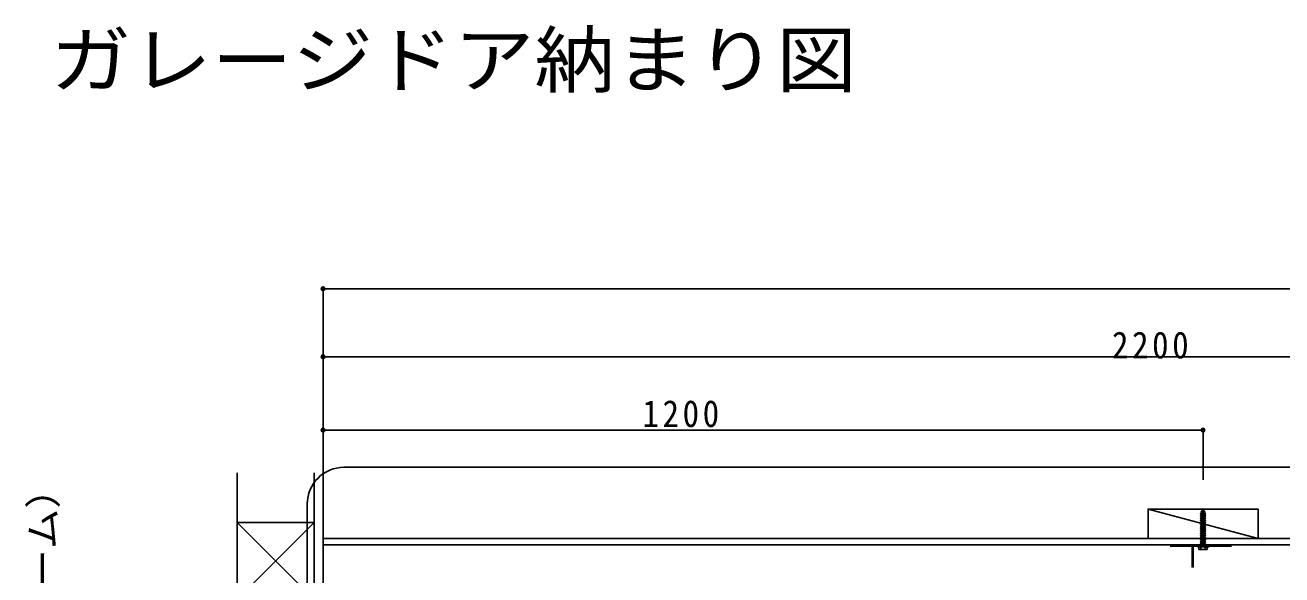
# Model space of a CAD drawing. Units: millimetres, scale not verified. Extents: x -11000 to 565, y -4772 to 3349.
# Drawn here: x -10991 to -9278, y 2565 to 3315 of the extents above; entities that cross this region are included whole.
import ezdxf
from ezdxf.enums import TextEntityAlignment as Align

# ---------------------------------------------------------------- set-up
doc = ezdxf.new("R2010")
doc.units = ezdxf.units.MM
doc.header["$LTSCALE"] = 10
doc.header["$PDMODE"] = 32
doc.header["$PDSIZE"] = 5
for name, color, linetype in [('2-0', 7, 'Continuous'), ('8-1_ADD_LINE', 7, 'Continuous'), ('8-4', 7, 'Continuous'), ('8-5', 7, 'Continuous'), ('8-6', 7, 'Continuous'), ('8-7', 7, 'Continuous'), ('8-D', 7, 'Continuous')]:
    doc.layers.add(name, color=color, linetype=linetype)
doc.styles.add('ＭＳ ゴシック', font='')
doc.styles.get('ＭＳ ゴシック').set_extended_font_data('MS Gothic')

msp = doc.modelspace()

# ---------------------------------------------------------------- linework, layer by layer
at = {"layer": '8-1_ADD_LINE'}
for p, q in [((-10702.01, 2704.31), (-10702.01, -294.12)), ((-10597.01, 2170.88), (-10597.01, 2704.31)), ((-10585.01, 2704.31), (-10585.01, -294.12)), ((-10585.01, 2614.88), (-6725.23, 2614.88)), ((-6725.23, 2605.88), (-10585.01, 2605.88))]:
    msp.add_line(p, q, dxfattribs=at)
at = {"layer": '8-4'}
msp.add_line((-9398.01, 2604.28), (-9370.01, 2604.28), dxfattribs=at)
for points in [[(-9370.01, 2604.28), (-9370.01, 2605.88), (-9398.01, 2605.88)], [(-9398.41, 2603.88), (-9398.41, 2575.88), (-9400.01, 2575.88), (-9400.01, 2604.28), (-9430.01, 2604.28)]]:
    msp.add_lwpolyline(points, dxfattribs=at)
for radius in [2, 0.4]:
    msp.add_arc((-9398.01, 2603.88), radius, 90, 180, dxfattribs=at)
at = {"layer": '8-5'}
for p, q in [((-9406.15, 2604.28), (-9400.01, 2604.28)), ((-9370.01, 2604.28), (-9346.15, 2604.28))]:
    msp.add_line(p, q, dxfattribs=at)
at = {"layer": '8-6'}
for p, q in [((-7062.17, 2711.87), (-10556.54, 2711.87)), ((-10606.54, 2661.87), (-10606.54, 290.46))]:
    msp.add_line(p, q, dxfattribs=at)
msp.add_arc((-10556.54, 2661.87), 50, 90, 180, dxfattribs=at)
at = {"layer": '8-7'}
for p, q in [((-10585.01, 2862.55), (-10585.01, 2955.37)), ((-9310.01, 2614.88), (-9460.01, 2654.88))]:
    msp.add_line(p, q, dxfattribs=at)
for points in [[(-10585.01, 2955.37), (-7455.02, 2955.37), (-7455.02, 2694.76)], [(-10585.01, 2762.59), (-10585.01, 2862.55), (-8385.02, 2862.55), (-8385.02, 2694.76)], [(-10585.01, 2694.76), (-10585.01, 2762.59), (-9385.02, 2762.59), (-9385.02, 2694.76)], [(-10597.01, 2170.88), (-10597.01, 2275.88), (-10702.01, 2275.88), (-10702.01, 2531.53), (-10597.01, 2531.53), (-10702.01, 2636.53), (-10597.01, 2636.53), (-10702.01, 2531.53), (-10702.01, 2636.53)], [(-10637.01, 2531.53), (-10637.01, 2275.88), (-10597.01, 2531.53), (-10597.01, 2636.53)]]:
    msp.add_lwpolyline(points, dxfattribs=at)
msp.add_lwpolyline([(-9310.01, 2614.88), (-9310.01, 2654.88), (-9460.01, 2654.88), (-9460.01, 2614.88)], close=True, dxfattribs=at)
for p in [(-10585.01, 2955.37), (-10585.01, 2862.55), (-10585.01, 2762.59), (-9385.02, 2762.59)]:
    msp.add_point(p, dxfattribs=at)
at = {"layer": '8-D'}
for p, q in [((-9387.52, 2645.12), (-9388.52, 2645.25)), ((-9386.66, 2651.17), (-9387.52, 2648.75)), ((-9382.52, 2642.47), (-9387.52, 2640.4)), ((-9383.37, 2651.09), (-9387.34, 2649.24)), ((-9384.35, 2653.87), (-9386.1, 2652.73)), ((-9384.01, 2652.9), (-9383.36, 2651.09)), ((-9383.37, 2651.09), (-9382.28, 2651.05)), ((-9382.52, 2644.29), (-9381.52, 2645.25)), ((-9382.52, 2644.29), (-9382.52, 2642.47)), ((-9382.52, 2642.47), (-9381.52, 2642.35)), ((-9382.52, 2639.57), (-9382.52, 2641.39)), ((-9387.52, 2637.5), (-9388.52, 2636.55)), ((-9387.52, 2622.82), (-9388.52, 2621.86)), ((-9382.52, 2633.59), (-9387.52, 2631.52)), ((-9382.52, 2627.79), (-9387.52, 2625.72)), ((-9382.52, 2636.65), (-9382.52, 2638.49)), ((-9382.52, 2635.4), (-9382.52, 2633.59)), ((-9382.52, 2633.59), (-9381.52, 2633.46)), ((-9382.52, 2630.69), (-9382.52, 2632.5)), ((-9382.52, 2629.6), (-9382.52, 2627.79)), ((-9382.52, 2627.79), (-9381.52, 2627.66)), ((-9382.52, 2624.89), (-9382.52, 2626.7)), ((-9382.52, 2623.8), (-9382.52, 2621.96)), ((-9387.52, 2621.73), (-9387.52, 2619.73)), ((-9382.52, 2616), (-9387.52, 2613.93)), ((-9382.52, 2610.2), (-9387.52, 2608.13)), ((-9382.52, 2620.72), (-9381.52, 2621.68)), ((-9382.52, 2618.9), (-9382.52, 2620.72)), ((-9382.52, 2617.82), (-9382.52, 2616)), ((-9382.52, 2616), (-9381.52, 2615.88)), ((-9382.52, 2613.1), (-9382.52, 2614.92)), ((-9382.52, 2612.02), (-9382.52, 2610.2)), ((-9382.52, 2610.2), (-9381.52, 2610.08)), ((-9382.52, 2607.28), (-9382.52, 2609.12)), ((-9382.52, 2606.18), (-9382.52, 2604.28)), ((-9387.9, 2603.28), (-9387.9, 2599.78)), ((-9385.01, 2600.3), (-9385.01, 2598.56)), ((-9382.13, 2603.28), (-9382.13, 2599.78)), ((-9379.24, 2599.78), (-9379.24, 2603.28))]:
    msp.add_line(p, q, dxfattribs=at)
for points in [[(-9387.34, 2649.24), (-9388.52, 2648.15), (-9387.52, 2648.06), (-9383.02, 2650.15), (-9382.28, 2651.05), (-9388.52, 2648.15)], [(-9387.52, 2648.06), (-9387.52, 2646.2), (-9382.57, 2648.25), (-9381.52, 2648.15), (-9382.52, 2647.19), (-9382.52, 2645.37), (-9381.52, 2645.25), (-9388.52, 2642.35), (-9387.52, 2643.3), (-9382.52, 2645.37)], [(-9387.52, 2646.2), (-9388.52, 2645.25), (-9381.52, 2648.15)], [(-9382.52, 2644.29), (-9387.52, 2642.22), (-9388.52, 2642.35)], [(-9387.52, 2642.22), (-9387.52, 2640.4), (-9388.52, 2639.45), (-9381.52, 2642.35), (-9382.52, 2641.39), (-9387.52, 2639.32), (-9388.52, 2639.45)], [(-9387.52, 2639.32), (-9387.52, 2637.5), (-9382.52, 2639.57), (-9381.52, 2639.45), (-9382.52, 2638.49), (-9387.52, 2636.42), (-9388.52, 2636.55), (-9381.52, 2639.45)], [(-9385.02, 2655.75), (-9386.1, 2652.73), (-9387.76, 2651.05), (-9383.32, 2653.95), (-9384.01, 2652.9), (-9386.66, 2651.17), (-9387.76, 2651.05)], [(-9382.52, 2647.19), (-9387.52, 2645.12), (-9387.52, 2643.3)], [(-9385.02, 2655.75), (-9384.35, 2653.87), (-9383.32, 2653.95)], [(-9382.52, 2648.25), (-9382.52, 2648.75), (-9383.02, 2650.15)], [(-9387.52, 2636.42), (-9387.52, 2634.42), (-9388.52, 2633.46), (-9381.52, 2636.36), (-9382.52, 2635.4), (-9387.52, 2633.33), (-9388.52, 2633.46)], [(-9387.52, 2633.33), (-9387.52, 2631.52), (-9388.52, 2630.56), (-9381.52, 2633.46), (-9382.52, 2632.5), (-9387.52, 2630.43), (-9388.52, 2630.56)], [(-9387.52, 2630.43), (-9387.52, 2628.62), (-9388.52, 2627.66), (-9381.52, 2630.56), (-9382.52, 2629.6), (-9387.52, 2627.53), (-9388.52, 2627.66)], [(-9387.52, 2627.53), (-9387.52, 2625.72), (-9388.52, 2624.76), (-9381.52, 2627.66), (-9382.52, 2626.7), (-9387.52, 2624.63), (-9388.52, 2624.76)], [(-9387.52, 2624.63), (-9387.52, 2622.82), (-9382.52, 2624.89), (-9381.52, 2624.76), (-9382.52, 2623.8), (-9387.52, 2621.73), (-9388.52, 2621.86), (-9381.52, 2624.76)], [(-9387.52, 2634.42), (-9382.57, 2636.47), (-9381.52, 2636.36)], [(-9387.52, 2628.62), (-9382.52, 2630.69), (-9381.52, 2630.56)], [(-9382.52, 2620.72), (-9387.52, 2618.65), (-9388.52, 2618.78)], [(-9387.52, 2618.65), (-9387.52, 2616.83), (-9388.52, 2615.88), (-9381.52, 2618.78), (-9382.52, 2617.82), (-9387.52, 2615.75), (-9388.52, 2615.88)], [(-9387.52, 2615.75), (-9387.52, 2613.93), (-9388.52, 2612.98), (-9381.52, 2615.88), (-9382.52, 2614.92), (-9387.52, 2612.85), (-9388.52, 2612.98)], [(-9387.52, 2612.85), (-9387.52, 2611.03), (-9388.52, 2610.08), (-9381.52, 2612.98), (-9382.52, 2612.02), (-9387.52, 2609.95), (-9388.52, 2610.08)], [(-9387.52, 2609.95), (-9387.52, 2608.13), (-9388.52, 2607.18), (-9381.52, 2610.08), (-9382.52, 2609.12), (-9387.52, 2607.05), (-9388.52, 2607.18)], [(-9387.52, 2607.05), (-9387.52, 2605.05), (-9388.02, 2604.28), (-9381.52, 2607.18), (-9382.52, 2606.18), (-9386.8, 2604.28)], [(-9387.52, 2616.83), (-9382.52, 2618.9), (-9381.52, 2618.78)], [(-9387.52, 2611.03), (-9382.52, 2613.1), (-9381.52, 2612.98)], [(-9387.52, 2605.05), (-9382.52, 2607.28), (-9381.52, 2607.18)], [(-9379.24, 2599.78), (-9390.79, 2599.78), (-9390.79, 2603.28)]]:
    msp.add_lwpolyline(points, dxfattribs=at)
for points in [[(-9382.57, 2621.78), (-9381.52, 2621.68), (-9388.52, 2618.78), (-9387.52, 2619.73)], [(-9392.77, 2603.28), (-9392.77, 2604.28), (-9377.27, 2604.28), (-9377.27, 2603.28)]]:
    msp.add_lwpolyline(points, close=True, dxfattribs=at)

# ---------------------------------------------------------------- texts
at = {"layer": '2-0', "color": 6, "style": 'ＭＳ ゴシック', "width": 1.1}
msp.add_text('ガレージドア納まり図', height=73.31, dxfattribs=at).set_placement((-10956.83, 3208.96), align=Align.BOTTOM_LEFT)
at = {"layer": '8-1_ADD_LINE', "color": 3, "style": 'ＭＳ ゴシック', "width": 1.1}
msp.add_text('⑤HR（ヘッドルーム）', height=36.66, rotation=90, dxfattribs=at).set_placement((-10937.52, 2160.43), align=Align.BOTTOM_LEFT)
at = {"layer": '8-7', "color": 3, "char_height": 36.66, "attachment_point": 7, "style": 'ＭＳ ゴシック'}
for s, insert in [('\\T1.22;\\W0.9;2200', (-9509.21, 2859.81)), ('\\T1.22;\\W0.9;1200', (-10149.48, 2766.23))]:
    msp.add_mtext(s, dxfattribs=dict(at, insert=insert))

doc.saveas('drawing.dxf')
